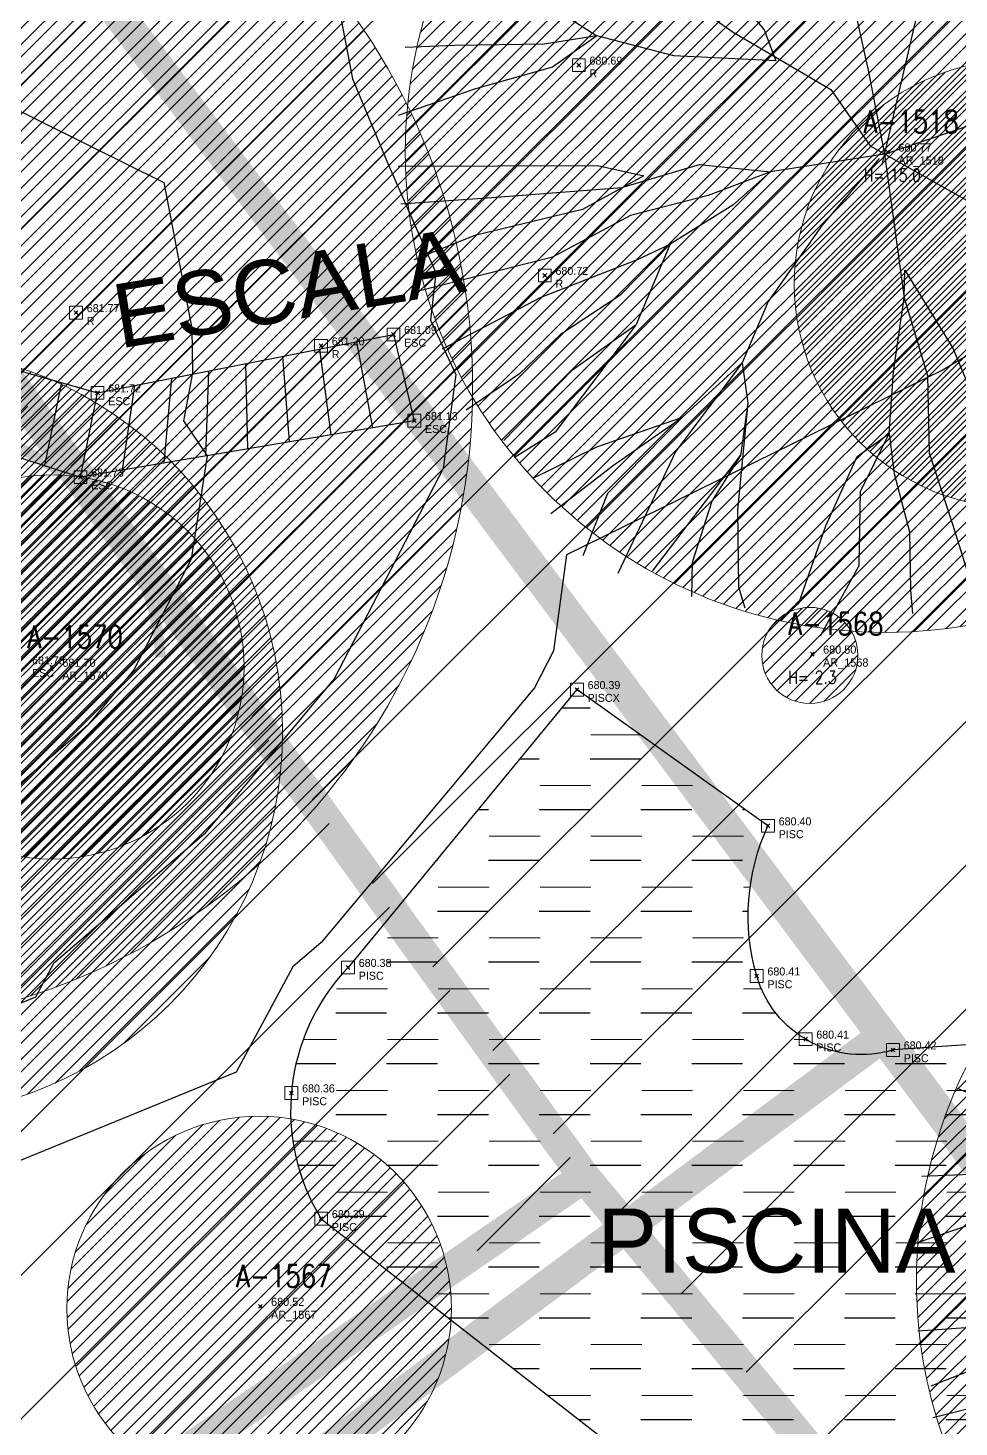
# Model space of a CAD drawing. Extents: x 350769 to 354978, y 6304672 to 6307963.
# Drawn here: x 352348.76 to 352363.29, y 6305919.77 to 6305941.62 of the extents above; entities that cross this region are included whole.
import ezdxf

# ---------------------------------------------------------------- set-up
doc = ezdxf.new("R2010")
doc.units = 0
doc.header["$PDMODE"] = 35
doc.header["$PDSIZE"] = 0.03
doc.linetypes.add('CONTINUOS', pattern=[0])
doc.linetypes.add('DASHDOT', pattern=[1, 0.5, -0.25, 0, -0.25])
doc.layers.get('0').update_dxf_attribs({"linetype": 'CONTINUOUS'})
doc.layers.get('Defpoints').update_dxf_attribs({"linetype": 'CONTINUOUS'})
for name, color, linetype in [('02_Geo ext_Acotamiento', 7, 'CONTINUOUS'), ('03_Pav ext_Vereda HC', 42, 'CONTINUOUS'), ('03_S2_Pav ext_Borde vereda', 7, 'CONTINUOUS'), ('1-ARBOL H1', 7, 'CONTINUOUS'), ('1-ARBOL H2', 1, 'CONTINUOUS'), ('1-ARBOL H3', 241, 'CONTINUOUS'), ('1-ARBOL NOMBRE', 3, 'CONTINUOUS'), ('1-ARBOL PTO', 7, 'CONTINUOUS'), ('1-ESCALA', 252, 'CONTINUOUS'), ('1-PISCINA', 252, 'CONTINUOUS'), ('1-TEXTOS', 7, 'CONTINUOUS'), ('C-TINN', 5, 'CONTINUOUS'), ('C-TOPO-MINR', 8, 'CONTINUOUS'), ('Paisajismo', 253, 'CONTINUOUS'), ('V-NODE-TEXT DIC 2012', 31, 'CONTINUOUS')]:
    doc.layers.add(name, color=color, linetype=linetype)
doc.layers.add('0_ASD_LINEA OFICIAL', color=253, linetype='DASHDOT', lineweight=20)
doc.layers.add('0_ASD_TOPOGRAFIA_ELEMENTOS', color=9, linetype='CONTINUOS', lineweight=5, true_color=0xbdbdbd)
doc.styles.add('A', font='arial.ttf', dxfattribs={"height": 2})
doc.styles.add('ROMANS', font='romans.shx', dxfattribs={"width": 0.65})
doc.dimstyles.new('Principal', dxfattribs={"dimscale": 0, "dimtxt": 2, "dimasz": 2, "dimexe": 1, "dimexo": 1, "dimtad": 1, "dimrnd": 0.05, "dimzin": 1, "dimtxsty": 'ROMANS', "dimcen": 2.5, "dimclrt": 2, "dimaunit": 2, "dimadec": 0, "dimazin": 0, "dimtfac": 1, "dimtmove": 0, "dimatfit": 3, "dimfxl": 1, "dimfxlon": 1, "dimarcsym": 0})

# ---------------------------------------------------------------- blocks, each defined once
blk = doc.blocks.new('*D1156')
at = {"layer": '02_Geo ext_Acotamiento', "color": 0, "lineweight": -2, "transparency": 16777216}
blk.add_line((352265.1263020158, 6305940.537977832), (352259.5027200941, 6305939.299539646), dxfattribs=at)
at = {"layer": '02_Geo ext_Acotamiento', "color": 0, "transparency": 16777216}
blk.add_solid([(352259.466875284, 6305939.462306128), (352259.5385649044, 6305939.136773165), (352258.5261212075, 6305939.084470786)], dxfattribs=at)
at = {"layer": 'Defpoints', "color": 0, "transparency": 16777216}
for p in [(352392.8269086622, 6305968.660500089), (352258.5261212075, 6305939.084470786)]:
    blk.add_point(p, dxfattribs=at)
at = {"layer": '02_Geo ext_Acotamiento', "color": 2, "transparency": 16777216, "insert": (352262.7517488983, 6305940.944537443), "char_height": 1, "attachment_point": 5, "rotation": 12.419567213945234, "style": 'ROMANS'}
blk.add_mtext('R137,50', dxfattribs=at)
blk = doc.blocks.new('A$C27410629')
at = {"true_color": 0x136734, "transparency": 33554559}
h = blk.add_hatch(dxfattribs=at)
h.set_pattern_fill('ANSI31', color=116, scale=0.5)
h.set_pattern_definition([(45, (-8759.562515186517, -519.1035735587502), (-1.122532015133644, 1.122532015133644), [])])
h.paths.add_polyline_path([(137.5068959888558, 1252.464406617455, 0.1176268807227723), (109.8147584422568, 1254.193915082658, 0.0669245107500281), (94.44469839795602, 1249.334472017372, 0.3153492887079504), (64.30173641118381, 1196.270282113329, 0.0226826871159959), (65.7292635223912, 1185.310127003227), (112.3603922077091, 1218.953454515778), (153.4782689701005, 1161.962272479494), (172.1053089193083, 1139.480769404351), (187.9579650288579, 1141.807885415954), (193.565073162812, 1120.465553675225), (224.197974734232, 1050.129297271156), (250.6203797236194, 989.4787086543838), (268.1526288855184, 972.7353945672494, 7.2547007156e-06), (291.4898137452492, 983.2987389690225), (238.1945199318034, 1105.633967029937), (205.2934048173047, 1181.112163638985), (177.0531538182076, 1197.651557407602)])
at = {"true_color": 0xf8d731, "transparency": 33554559}
h = blk.add_hatch(dxfattribs=at)
h.set_pattern_fill('ANSI31', color=40, scale=0.5)
h.set_pattern_definition([(45, (-8562.389606185756, -452.7772535526492), (-1.122532015133644, 1.122532015133644), [])])
h.paths.add_polyline_path([(112.3603922079938, 1218.953454516186), (65.72926352267586, 1185.310127003635, 0.0411311629792945), (70.93430501728926, 1165.446933868518, 0.0140346239134982), (80.53034666708209, 1140.452970316797), (85.58360470618118, 1125.976145258928), (117.4026874122528, 1137.08554251631), (153.4782689703861, 1161.962272479902)], flags=17)
at = {"layer": '0_ASD_LINEA OFICIAL', "ltscale": 8, "const_width": 0.5}
blk.add_lwpolyline([(250.6203797236194, 989.4787086543838), (268.1526288854875, 972.7353945673531, 7.2547007157e-06), (291.4898137452146, 983.2987389692971), (291.4898137452146, 983.2987389692971), (238.1945199318034, 1105.633967029937), (205.2934048173047, 1181.112163638985), (177.0531538182076, 1197.651557407602), (137.6146324061954, 1252.315079214)], format="xyb", dxfattribs=at)
for points in [[(85.58360530758229, 1125.976145468789), (117.4026874119463, 1137.085542516089), (153.4782689700787, 1161.962272479681), (153.4782689700787, 1161.962272479681), (112.3603922076873, 1218.953454515965), (65.72926351752159, 1185.310126999917)], [(65.72926352235241, 1185.310127003199), (112.3603922077091, 1218.953454515778), (153.4782689701005, 1161.962272479494), (172.1053089193083, 1139.480769404351), (187.9579650288579, 1141.807885415954), (193.565073162812, 1120.465553675225), (224.197974734232, 1050.129297271156), (250.6203797236194, 989.4787086543838)], [(160.9876143796937, 1025.359743172903), (224.1959328140074, 1050.133984341224), (193.565073162812, 1120.465553675225), (187.9579650288579, 1141.807885415954), (172.1053089193083, 1139.480769404351), (153.4782689701005, 1161.962272479494), (117.4026874119681, 1137.085542515902), (85.5836153089768, 1125.976116823203)]]:
    blk.add_lwpolyline(points, dxfattribs=at)
blk = doc.blocks.new('1.0 - LO RECABARREN LOTEO PARQUE - VEGETACION EXISTENTE ETAPA MUNICIPAL__2024')
at = {"layer": 'Paisajismo'}
for p, q in [((352358.2401153238, 6305942.643233828), (352359.7637058823, 6305941.553560415)), ((352359.6335524993, 6305942.327585179), (352360.2469937588, 6305941.59265669)), ((352362.0891324101, 6305939.484287405), (352362.7189552373, 6305942.172883496)), ((352357.2165152336, 6305941.765856991), (352357.639417926, 6305941.497222518)), ((352361.6977732279, 6305941.758157476), (352361.8752514725, 6305940.935017971)), ((352357.639417926, 6305941.497222518), (352356.8166425071, 6305941.368089659)), ((352357.639417926, 6305941.497222518), (352356.947829452, 6305941.008289033)), ((352358.8399040052, 6305941.185216961), (352357.639417926, 6305941.497222518)), ((352359.7637058823, 6305941.553560415), (352361.2909315867, 6305940.65671121)), ((352360.2469937588, 6305941.59265669), (352360.4308431866, 6305941.106957361)), ((352355.4168340733, 6305941.346294117), (352354.6441195531, 6305941.312662482)), ((352356.8166425071, 6305941.368089659), (352355.4168340733, 6305941.346294117)), ((352360.4308431866, 6305941.106957361), (352358.8399040052, 6305941.185216961)), ((352356.947829452, 6305941.008289033), (352355.7421688952, 6305940.667891342)), ((352361.8752514725, 6305940.935017971), (352362.1279149506, 6305939.649842834)), ((352355.7421688952, 6305940.667891342), (352354.5351374431, 6305940.254886262)), ((352361.2909315867, 6305940.65671121), (352361.9016423607, 6305939.777166657)), ((352362.1279149506, 6305939.649842834), (352364.2288932933, 6305940.360125733)), ((352362.1279149506, 6305939.649842834), (352360.3498365096, 6305939.372459302)), ((352361.9016423607, 6305939.777166657), (352363.7638047732, 6305938.729325916)), ((352362.1279149506, 6305939.649842834), (352362.4358972919, 6305937.404152158)), ((352354.5388252611, 6305939.460260662), (352357.6455898493, 6305939.469833345)), ((352357.6455898493, 6305939.469833345), (352358.369396956, 6305939.310902663)), ((352358.0289623114, 6305939.126940291), (352359.2421908323, 6305939.489819098)), ((352359.2421908323, 6305939.489819098), (352360.3498365096, 6305939.372459302)), ((352362.0427177607, 6305939.581610176), (352361.1544085162, 6305938.537475668)), ((352358.369396956, 6305939.310902663), (352357.4146016516, 6305938.784186227)), ((352360.3498365096, 6305939.372459302), (352359.3777996346, 6305939.005026575)), ((352360.3498365096, 6305939.372459302), (352359.760971341, 6305938.853124314)), ((352360.3498365096, 6305939.372459302), (352360.3498365096, 6305939.372459302)), ((352355.9993295547, 6305938.972368795), (352358.0289623114, 6305939.126940291)), ((352359.3777996346, 6305939.005026575), (352358.165481326, 6305938.690355804)), ((352354.5762154802, 6305938.873918337), (352355.9993295547, 6305938.972368795)), ((352357.4146016516, 6305938.784186227), (352355.7353138253, 6305938.380098458)), ((352359.760971341, 6305938.853124314), (352358.784383632, 6305938.244663469)), ((352358.165481326, 6305938.690355804), (352356.9467918345, 6305938.038244861)), ((352355.7353138253, 6305938.380098458), (352354.7832593589, 6305937.998595476)), ((352361.1544085162, 6305938.537475668), (352360.311609336, 6305937.347814263)), ((352358.784383632, 6305938.244663469), (352357.9971063969, 6305937.439739443)), ((352358.784383632, 6305938.244663469), (352358.2528735602, 6305936.988864115)), ((352358.2720658718, 6305938.00535618), (352358.784383632, 6305938.244663469)), ((352356.9467918345, 6305938.038244861), (352354.8134022101, 6305937.499850725)), ((352356.7709880419, 6305937.416321463), (352358.2720658718, 6305938.00535618)), ((352362.4358972919, 6305937.404152158), (352362.4440888241, 6305937.838004381)), ((352362.4440888241, 6305937.838004381), (352363.1931445131, 6305936.618287284)), ((352355.2294699631, 6305936.610153819), (352356.7709880419, 6305937.416321463)), ((352357.9971063969, 6305937.439739443), (352357.0687536858, 6305936.830367873)), ((352360.311609336, 6305937.347814263), (352359.9075037319, 6305936.39098396)), ((352362.2693426362, 6305936.24994383), (352362.4358972919, 6305937.404152158)), ((352362.4358972919, 6305937.404152158), (352362.7990507896, 6305936.19172125)), ((352357.0687536858, 6305936.830367873), (352356.4298276188, 6305936.215531666)), ((352358.2528735602, 6305936.988864115), (352356.9855250202, 6305935.305929996)), ((352357.2583243615, 6305936.281317427), (352358.2528735602, 6305936.988864115)), ((352363.1931445131, 6305936.618287284), (352363.5162434406, 6305935.840619528)), ((352359.9075037319, 6305936.39098396), (352358.8681127583, 6305935.012141545)), ((352358.9746001864, 6305935.540584272), (352359.9075037319, 6305936.39098396)), ((352359.9075037319, 6305936.39098396), (352359.9921471264, 6305935.762490111)), ((352356.4298276188, 6305936.215531666), (352355.5988606682, 6305935.652546584)), ((352356.18358008, 6305935.175806925), (352357.2583243615, 6305936.281317427)), ((352362.20289875, 6305935.286742187), (352362.2693426362, 6305936.24994383)), ((352362.7990507896, 6305936.19172125), (352362.8245315411, 6305934.98566592)), ((352359.9921471264, 6305935.762490111), (352359.8334606139, 6305934.090039358)), ((352359.9921471264, 6305935.762490111), (352359.8801986513, 6305934.94481123)), ((352357.6353069145, 6305935.075764372), (352358.9746001864, 6305935.540584272)), ((352358.9746001864, 6305935.540584272), (352357.8032353333, 6305934.346269033)), ((352357.8988064444, 6305934.789328909), (352358.9746001864, 6305935.540584272)), ((352356.9855250202, 6305935.305929996), (352356.3604182813, 6305934.91825394)), ((352361.7026109353, 6305934.926337299), (352362.20289875, 6305935.286742187)), ((352361.7514682841, 6305934.379026621), (352362.20289875, 6305935.286742187)), ((352362.20289875, 6305935.286742187), (352362.2790521321, 6305934.661240119)), ((352356.6448694234, 6305934.586037195), (352357.6353069145, 6305935.075764372)), ((352358.8681127583, 6305935.012141545), (352357.9634260777, 6305933.100306513)), ((352358.5071646869, 6305933.134542916), (352359.8801986513, 6305934.94481123)), ((352359.8801986513, 6305934.94481123), (352359.4324088834, 6305934.229919766)), ((352361.2097904278, 6305933.846155167), (352361.7026109353, 6305934.926337299)), ((352362.8245315411, 6305934.98566592), (352363.1894998356, 6305933.869647169)), ((352356.9194882501, 6305934.036251993), (352357.8988064444, 6305934.789328909)), ((352362.2790521321, 6305934.661240119), (352362.5162086146, 6305933.748856849)), ((352357.8032353333, 6305934.346269033), (352357.4214540335, 6305933.372939281)), ((352359.4324088834, 6305934.229919766), (352359.1247788272, 6305933.271267916)), ((352361.729624174, 6305933.222086023), (352361.7514682841, 6305934.379026621)), ((352359.8334606139, 6305934.090039358), (352359.847167799, 6305932.891344607)), ((352360.7868843516, 6305932.619388444), (352361.2097904278, 6305933.846155167)), ((352362.5162086146, 6305933.748856849), (352362.5354002416, 6305932.840588287)), ((352363.1894998356, 6305933.869647169), (352363.6900824839, 6305932.268835785)), ((352359.1247788272, 6305933.271267916), (352359.1147670225, 6305932.741007666)), ((352361.1298314372, 6305932.124282855), (352361.729624174, 6305933.222086023)), ((352359.847167799, 6305932.891344607), (352359.9499817266, 6305932.56255734)), ((352362.5354002416, 6305932.840588287), (352362.5648725456, 6305932.476869475)), ((352363.2611586325, 6305925.061287069), (352364.1516316083, 6305924.685686928)), ((352363.4760579242, 6305923.712183417), (352362.7126526013, 6305923.678956957)), ((352363.7974733091, 6305923.041953631), (352362.604983442, 6305922.633924186)), ((352362.6086268314, 6305921.848871754), (352365.6779629982, 6305921.858329112)), ((352362.6455665957, 6305921.269593326), (352364.0515358523, 6305921.366857713)), ((352363.7907008248, 6305920.781722691), (352362.850116135, 6305920.404815827)), ((352364.9875836795, 6305920.44398754), (352362.8798958433, 6305919.912079652))]:
    blk.add_line(p, q, dxfattribs=at)
at = {"layer": 'Paisajismo', "ltscale": 0.5, "const_width": 0.1632715222273798, "elevation": -691.81}
blk.add_lwpolyline([(352350.8290788697, 6305931.787567149, 1), (352343.121690818, 6305931.359895927, 0.9999999999999999)], format="xyb", dxfattribs=at)
blk = doc.blocks.new('TOPOGRAFIA')
at = {"layer": '0_ASD_TOPOGRAFIA_ELEMENTOS', "true_color": 0xf26507}
h = blk.add_hatch(dxfattribs=at)
h.set_pattern_fill('ANSI31', color=30, scale=0.1)
h.set_pattern_definition([(45, (384059.3736285088, 6301199.927766613), (-0.2245064030267289, 0.2245064030267289), [])])
edge = h.paths.add_edge_path()
edge.add_arc((390362.1478458498, 6302939.679942926), 7.5, 0, 360)
h = blk.add_hatch(dxfattribs=at)
h.set_pattern_fill('ANSI31', color=30, scale=0.1)
h.set_pattern_definition([(45, (384042.9249444606, 6301196.259608269), (-0.2245064030267289, 0.2245064030267289), [])])
edge = h.paths.add_edge_path()
edge.add_arc((390345.6991618016, 6302936.011784582), 10, 0, 360)
h = blk.add_hatch(dxfattribs=at)
h.set_pattern_fill('ANSI31', color=30, scale=0.1)
h.set_pattern_definition([(45, (384061.4459501663, 6301197.870593349), (-0.2245064030267289, 0.2245064030267289), [])])
edge = h.paths.add_edge_path()
edge.add_arc((390364.2201675072, 6302937.622769664), 3.5, 0, 360)
h = blk.add_hatch(dxfattribs=at)
h.set_pattern_fill('ANSI31', color=30, scale=0.1)
h.set_pattern_definition([(45, (384043.9591982283, 6301190.8681678), (-0.2245064030267289, 0.2245064030267289), [])])
edge = h.paths.add_edge_path()
edge.add_arc((390346.7334155692, 6302930.620344114), 6, 0, 360)
h = blk.add_hatch(dxfattribs=at)
h.set_pattern_fill('ANSI31', color=30, scale=0.1)
h.set_pattern_definition([(45, (384046.3564156064, 6301191.887608269), (-0.2245064030267289, 0.2245064030267289), [])])
edge = h.paths.add_edge_path()
edge.add_arc((390349.1306329473, 6302931.639784583), 3, 0, 360)
h = blk.add_hatch(dxfattribs=at)
h.set_pattern_fill('ANSI31', color=30, scale=0.1)
h.set_pattern_definition([(45, (384058.1875235036, 6301192.067573695), (-0.2245064030267289, 0.2245064030267289), [])])
edge = h.paths.add_edge_path()
edge.add_arc((390360.9617408446, 6302931.819750008), 0.75, 0, 360)
h = blk.add_hatch(dxfattribs=at)
h.set_pattern_fill('ANSI31', color=30, scale=0.1)
h.set_pattern_definition([(45, (384067.3520013152, 6301182.314093734), (-0.2245064030267289, 0.2245064030267289), [])])
edge = h.paths.add_edge_path()
edge.add_arc((390370.1262186562, 6302922.066270048), 7.5, 0, 360)
h = blk.add_hatch(dxfattribs=at)
h.set_pattern_fill('ANSI31', color=30, scale=0.1)
h.set_pattern_definition([(45, (384049.5923467526, 6301181.868784717), (-0.2245064030267289, 0.2245064030267289), [])])
edge = h.paths.add_edge_path()
edge.add_arc((390352.3665640934, 6302921.620961031), 3, 0, 360)
at = {"layer": '1-PISCINA', "lineweight": 0, "true_color": 0xbdbdbd}
h = blk.add_hatch(dxfattribs=at)
h.set_pattern_fill('DASH', color=9, scale=0.25)
h.set_pattern_definition([(0, (38000, -3000), (0.79375, 0.79375), [0.79375, -0.79375])])
h.paths.add_polyline_path([(390360.1329999998, 6302926.813, -0.1810533327065299), (390360.309, 6302929.157000001), (390357.3270000001, 6302931.286), (390353.754, 6302926.946, 0.3403938412594689), (390353.335, 6302923.022000001), (390362.429, 6302915.93, 0.2962022759830031), (390367.273, 6302921.065, 0.03898556337243), (390367.5510000001, 6302923.771000001, 0.3914734028233425), (390365.683, 6302925.892999999), (390362.261, 6302925.658, -0.4170555424087893)])
h.paths.add_polyline_path([(390367.754, 6302918.881), (390365.673, 6302916.241), (390368.435, 6302914.163), (390370.439, 6302916.893999999)])
at = {"layer": '0_ASD_LINEA OFICIAL', "ltscale": 8, "const_width": 0.5}
blk.add_lwpolyline([(390427.7422208371, 6302814.067302241), (390462.175169294, 6302752.281984893), (390383.0708512056, 6302730.60460566), (390309.799280958, 6302723.34933251), (390311.3694829855, 6302703.307175558), (390386.7450058985, 6302710.87060822), (390472.1157813581, 6302734.447625814), (390495.6666031899, 6302745.107885282), (390523.3047577998, 6302756.108814369), (390473.7988608224, 6302802.290811195, -0.151018922054954), (390428.284824325, 6302881.718520356), (390391.7076271252, 6302986.357196383, -0.0353672387787057), (390370.1826827546, 6302995.883561216, 0.281090384313248), (390309.6791110245, 6302995.975573557), (390362.1061406053, 6302925.87386779), (390362.1051407481, 6302925.873120026), (390363.1240822571, 6302924.510663705, -0.0334358729418558), (390384.9297867848, 6302890.883640137), (390427.7422208371, 6302814.067302241)], format="xyb", dxfattribs=at)
blk.add_lwpolyline([(390427.7422208371, 6302814.067302241), (390462.175169294, 6302752.281984893), (390383.0708512056, 6302730.60460566), (390309.799280958, 6302723.34933251), (390311.3694829855, 6302703.307175558), (390386.7450058985, 6302710.87060822), (390472.1157813581, 6302734.447625814), (390495.6666031899, 6302745.107885282), (390523.3047577998, 6302756.108814369), (390473.7988608224, 6302802.290811195, -0.151018922054954), (390428.284824325, 6302881.718520356), (390391.7076271252, 6302986.357196383, -0.0353672387787057), (390370.1826827546, 6302995.883561216, 0.281090384313248), (390309.6791110245, 6302995.975573557), (390362.1061406053, 6302925.87386779), (390362.1051407481, 6302925.873120026), (390363.1240822571, 6302924.510663705, -0.0334358729418558), (390384.9297867848, 6302890.883640137), (390427.7422208371, 6302814.067302241)], format="xyb", dxfattribs=at)
blk.add_lwpolyline([(390300.6404766534, 6302880.138905664), (390362.1061406053, 6302925.87386779), (390309.6791110245, 6302995.975573557, 0.0925659184479646), (390293.8108981676, 6302981.742677435, -0.3964153860767294), (390284.2829851062, 6302954.556046659, 0.0142566665864855), (390284.8175285188, 6302952.058129574, -0.0031337790823816)], format="xyb", close=True, dxfattribs=at)
blk.add_lwpolyline([(390300.6404766534, 6302880.138905664), (390362.1061406053, 6302925.87386779), (390309.6791110245, 6302995.975573557, 0.0925659184479646), (390293.8108981676, 6302981.742677435, -0.3964153860767294), (390284.2829851062, 6302954.556046659, 0.0142566665864855), (390284.8175285188, 6302952.058129574, -0.0031337790823816)], format="xyb", close=True, dxfattribs=at)
at = {"layer": '0_ASD_TOPOGRAFIA_ELEMENTOS', "color": 30, "true_color": 0xf26507}
for centre, radius in [((390362.1478458498, 6302939.679942926), 7.5), ((390345.6991618016, 6302936.011784582, 682.413), 10), ((390364.2201675072, 6302937.622769664), 3.5), ((390346.7334155692, 6302930.620344114), 6), ((390349.1306329473, 6302931.639784583), 3), ((390360.9617408446, 6302931.819750008), 0.75), ((390370.1262186562, 6302922.066270048), 7.5), ((390352.3665640934, 6302921.620961031), 3)]:
    blk.add_circle(centre, radius, dxfattribs=at)
at = {"layer": '1-ARBOL H1', "color": 9, "lineweight": 0, "true_color": 0xbdbdbd}
for p in [(390362.178, 6302939.682), (390361.0020000001, 6302931.84)]:
    blk.add_point(p, dxfattribs=at)
at = {"layer": '1-ARBOL PTO', "color": 9, "lineweight": 0, "true_color": 0xbdbdbd}
for p in [(390362.178, 6302939.682), (390361.0020000001, 6302931.84), (390349.128, 6302931.635), (390352.386, 6302921.653)]:
    blk.add_point(p, dxfattribs=at)
at = {"layer": '1-ESCALA', "color": 9, "lineweight": 0, "true_color": 0xbdbdbd, "flags": 128}
for points in [[(390345.334, 6302937.201), (390349.844, 6302935.92)], [(390349.844, 6302935.92), (390354.463, 6302936.832)], [(390353.885625, 6302936.718), (390354.13675, 6302935.375875001)], [(390354.463, 6302936.832), (390354.788, 6302935.486)], [(390352.730875, 6302936.49), (390352.83425, 6302935.155625001)], [(390353.30825, 6302936.604), (390353.4855, 6302935.26575)], [(390351.576125, 6302936.262), (390351.53175, 6302934.935375)], [(390352.1535, 6302936.376), (390352.183, 6302935.045500001)], [(390345.097, 6302936.044), (390349.578, 6302934.605)], [(390349.28025, 6302936.080125), (390349.017875, 6302934.784875)], [(390350.421375, 6302936.034), (390350.22925, 6302934.715125)], [(390350.99875, 6302936.148), (390350.8805, 6302934.825250001)], [(390349.578, 6302934.605), (390349.844, 6302935.92)], [(390354.788, 6302935.486), (390349.578, 6302934.605)]]:
    blk.add_lwpolyline(points, dxfattribs=at)
at = {"layer": '1-PISCINA', "color": 9, "lineweight": 0, "true_color": 0xbdbdbd, "flags": 128}
blk.add_lwpolyline([(390353.335, 6302923.022000001), (390362.429, 6302915.93, 0.2962022759830028), (390367.273, 6302921.065, 0.0389855633728919), (390367.5510000001, 6302923.771000001, 0.3914734028188793), (390365.683, 6302925.892999999), (390362.261, 6302925.658, -0.4170555423107801), (390360.133, 6302926.812999999, -0.1810533327503566), (390360.309, 6302929.157000001), (390357.3270000001, 6302931.286), (390353.754, 6302926.946, 0.3403938412594688), (390353.335, 6302923.022000001, 0.3588555876998075)], format="xyb", dxfattribs=at)
at = {"layer": 'C-TINN', "color": 9, "linetype": 'Continuous', "lineweight": 0, "true_color": 0xbdbdbd}
for points, elevation in [([(390357.2560000001, 6302940.939), (390357.2560000001, 6302941.139), (390357.456, 6302941.139), (390357.456, 6302940.939), (390357.2560000001, 6302940.939)], 680.693), ([(390356.7250000001, 6302937.655), (390356.7250000001, 6302937.855), (390356.925, 6302937.855), (390356.925, 6302937.655), (390356.7250000001, 6302937.655)], 680.72), ([(390349.4090000001, 6302937.073000001), (390349.4090000001, 6302937.273), (390349.609, 6302937.273), (390349.609, 6302937.073000001), (390349.4090000001, 6302937.073000001)], 681.77), ([(390354.363, 6302936.732000001), (390354.363, 6302936.932), (390354.563, 6302936.932), (390354.563, 6302936.732000001), (390354.363, 6302936.732000001)], 681.091), ([(390353.233, 6302936.555000001), (390353.233, 6302936.755), (390353.433, 6302936.755), (390353.433, 6302936.555000001), (390353.233, 6302936.555000001)], 681.198), ([(390349.744, 6302935.82), (390349.744, 6302936.02), (390349.944, 6302936.02), (390349.944, 6302935.82), (390349.744, 6302935.82)], 681.723), ([(390354.688, 6302935.386), (390354.688, 6302935.585999999), (390354.888, 6302935.585999999), (390354.888, 6302935.386), (390354.688, 6302935.386)], 681.131), ([(390349.478, 6302934.505000001), (390349.478, 6302934.705), (390349.678, 6302934.705), (390349.678, 6302934.505000001), (390349.478, 6302934.505000001)], 681.726), ([(390357.227, 6302931.186000001), (390357.227, 6302931.386), (390357.427, 6302931.386), (390357.427, 6302931.186000001), (390357.227, 6302931.186000001)], 680.394), ([(390360.2090000001, 6302929.057), (390360.2090000001, 6302929.256999999), (390360.409, 6302929.256999999), (390360.409, 6302929.057), (390360.2090000001, 6302929.057)], 680.404), ([(390353.6540000001, 6302926.846000001), (390353.6540000001, 6302927.046), (390353.854, 6302927.046), (390353.854, 6302926.846000001), (390353.6540000001, 6302926.846000001)], 680.385), ([(390360.033, 6302926.713), (390360.033, 6302926.913), (390360.233, 6302926.913), (390360.233, 6302926.713), (390360.033, 6302926.713)], 680.413), ([(390360.7960000001, 6302925.726000001), (390360.7960000001, 6302925.926), (390360.996, 6302925.926), (390360.996, 6302925.726000001), (390360.7960000001, 6302925.726000001)], 680.412), ([(390362.161, 6302925.558), (390362.161, 6302925.757999999), (390362.361, 6302925.757999999), (390362.361, 6302925.558), (390362.161, 6302925.558)], 680.419), ([(390352.77, 6302924.886), (390352.77, 6302925.085999999), (390352.97, 6302925.085999999), (390352.97, 6302924.886), (390352.77, 6302924.886)], 680.362), ([(390353.2350000001, 6302922.922), (390353.2350000001, 6302923.122), (390353.435, 6302923.122), (390353.435, 6302922.922), (390353.2350000001, 6302922.922)], 680.388)]:
    blk.add_lwpolyline(points, dxfattribs=dict(at, elevation=elevation))
for p in [(390357.3560000001, 6302941.039, 680.693), (390356.825, 6302937.755, 680.72), (390349.509, 6302937.173, 681.77), (390353.333, 6302936.655, 681.198), (390354.463, 6302936.832, 681.091), (390349.844, 6302935.92, 681.723), (390354.788, 6302935.486, 681.131), (390349.578, 6302934.605, 681.726), (390357.327, 6302931.286, 680.394), (390360.309, 6302929.157, 680.404), (390353.754, 6302926.946, 680.385), (390360.133, 6302926.813, 680.413), (390360.896, 6302925.826, 680.412), (390362.261, 6302925.658, 680.419), (390352.87, 6302924.986, 680.362), (390353.335, 6302923.022, 680.388)]:
    blk.add_point(p, dxfattribs=at)
at = {"layer": 'C-TOPO-MINR', "color": 9, "linetype": 'Continuous', "lineweight": -3, "true_color": 0xbdbdbd}
for points, elevation in [([(390348.5199043349, 6302944.203559043), (390347.7065469846, 6302941.230565217), (390348.3737977942, 6302940.451395834), (390350.878181916, 6302939.207155006), (390351.3140349651, 6302936.928489511), (390351.3259942857, 6302936.2322), (390351.1852537879, 6302935.482462121), (390351.5569243697, 6302934.939631933), (390351.306343077, 6302933.320821539), (390350.4119084355, 6302931.593798126), (390349.6813746419, 6302930.720706304), (390348.0244134791, 6302929.295016394), (390347.5102030981, 6302929.529919105), (390346.7928558422, 6302929.455898331), (390345.2056020408, 6302928.364428571), (390341.1496622517, 6302925.264311259), (390341.0277323944, 6302925.206332906), (390340.8374752475, 6302925.017514852), (390333.6934165029, 6302921.244550753)], 681.5), ([(390353.4137039828, 6302942.974108719), (390353.8249495799, 6302940.824092438), (390354.374548, 6302939.503760001), (390355.1244648241, 6302937.793902011), (390355.0423584906, 6302937.058396227), (390355.4372627738, 6302936.209209246), (390355.2393012212, 6302934.739459973), (390353.5380800289, 6302931.454648883), (390351.5076640402, 6302929.028012894), (390349.15711098, 6302927.005539551), (390348.8755333334, 6302926.483466666), (390347.0684647887, 6302925.743504225), (390346.3027492626, 6302926.01999115), (390345.9645395894, 6302926.12129912), (390343.1263739496, 6302924.242260504), (390341.6106986063, 6302923.36251568), (390341.0961416383, 6302923.149558021), (390335.4099090909, 6302920.147818182)], 681), ([(390369.8515971565, 6302940.307530805), (390363.0447142857, 6302936.279428571), (390357.1637730061, 6302933.389417178), (390356.9618249661, 6302931.890070557), (390356.6642516222, 6302931.31549964), (390353.3339534384, 6302927.335319485), (390352.8944191264, 6302926.957133412), (390352.0059931035, 6302925.309903448), (390347.23615, 6302923.3567375), (390347.486761194, 6302923.084686567), (390347.0069450549, 6302922.110142857), (390346.2046091954, 6302922.739900383), (390345.89602, 6302922.85907), (390344.9218877551, 6302923.189877551), (390342.13378223, 6302921.571574913), (390341.0718242321, 6302921.132066553), (390339.1428458015, 6302920.113766412), (390336.9499086614, 6302918.547971654), (390336.2469009009, 6302918.568750751), (390334.8743365385, 6302918.797740385)], 680.5)]:
    blk.add_lwpolyline(points, dxfattribs=dict(at, elevation=elevation))
at = {"layer": 'V-NODE-TEXT DIC 2012', "color": 9, "lineweight": 0, "true_color": 0xbdbdbd}
for p in [(390357.3560000001, 6302941.039), (390362.178, 6302939.682), (390356.825, 6302937.755), (390349.509, 6302937.173), (390353.333, 6302936.655), (390354.463, 6302936.832), (390349.844, 6302935.92), (390354.788, 6302935.486), (390349.578, 6302934.605), (390361.002, 6302931.84), (390349.1280000001, 6302931.635), (390357.327, 6302931.286), (390360.309, 6302929.157), (390353.754, 6302926.946), (390360.133, 6302926.813), (390360.896, 6302925.826), (390362.261, 6302925.658), (390352.87, 6302924.986), (390353.335, 6302923.022), (390352.386, 6302921.653)]:
    blk.add_point(p, dxfattribs=at)
at = {"layer": '1-ARBOL H2', "color": 9, "lineweight": 0, "true_color": 0xbdbdbd, "style": 'ROMANS', "width": 0.8}
for p in [(390361.8010668354, 6302939.220000005), (390360.6250668353, 6302931.378000005)]:
    blk.add_text('H=', height=0.2, dxfattribs=at).set_placement(p)
at = {"layer": '1-ARBOL H3', "color": 9, "lineweight": 0, "true_color": 0xbdbdbd, "style": 'ROMANS', "width": 0.8}
for s, p in [('15.0', (390362.2141939024, 6302939.220000006)), ('2.3', (390361.0381939024, 6302931.378000006))]:
    blk.add_text(s, height=0.2, dxfattribs=at).set_placement(p)
at = {"layer": '1-ARBOL NOMBRE', "color": 9, "lineweight": 0, "true_color": 0xbdbdbd, "style": 'ROMANS', "width": 0.8}
for s, p in [('A-1518', (390361.8010668354, 6302939.982000003)), ('A-1568', (390360.6250668353, 6302932.140000002)), ('A-1570', (390348.7510668353, 6302931.935000002)), ('A-1567', (390352.0090668354, 6302921.953000003))]:
    blk.add_text(s, height=0.35, dxfattribs=at).set_placement(p)
at = {"layer": '1-TEXTOS', "color": 9, "lineweight": 0, "true_color": 0xbdbdbd, "style": 'A'}
blk.add_text('ESCALA', height=1, rotation=9.392296964463863, dxfattribs=at).set_placement((390350.1848447375, 6302936.611430989))
blk.add_text('PISCINA', height=1, dxfattribs=at).set_placement((390357.6466822177, 6302922.181088364))
at = {"layer": 'V-NODE-TEXT DIC 2012', "color": 9, "lineweight": 0, "true_color": 0xbdbdbd}
for s, height, p in [('680.69', 0.125, (390357.5227893219, 6302941.047210678)), ('R', 0.125, (390357.5227893219, 6302940.847210678)), ('680.77', 0.127, (390362.3447893219, 6302939.689210678)), ('AR_1518', 0.127, (390362.3447893219, 6302939.487210678)), ('680.72', 0.125, (390356.9917893219, 6302937.763210678)), ('R', 0.125, (390356.9917893219, 6302937.563210678)), ('681.77', 0.125, (390349.6757893219, 6302937.181210678)), ('R', 0.125, (390349.6757893219, 6302936.981210679)), ('681.09', 0.125, (390354.6297893219, 6302936.840210678)), ('681.20', 0.125, (390353.4997893219, 6302936.663210678)), ('ESC', 0.125, (390354.6297893219, 6302936.640210679)), ('R', 0.125, (390353.4997893219, 6302936.463210679)), ('681.72', 0.125, (390350.0107893219, 6302935.928210678)), ('ESC', 0.125, (390350.0107893219, 6302935.728210678)), ('681.13', 0.125, (390354.9547893219, 6302935.494210677)), ('ESC', 0.125, (390354.9547893219, 6302935.294210678)), ('681.73', 0.125, (390349.7447893219, 6302934.613210678)), ('ESC', 0.125, (390349.7447893219, 6302934.413210679)), ('680.50', 0.127, (390361.1687893219, 6302931.847210677)), ('681.78', 0.125, (390348.8217893219, 6302931.680210678)), ('ESC', 0.125, (390348.8217893219, 6302931.480210679)), ('681.70', 0.127, (390349.2947893219, 6302931.642210677)), ('AR_1568', 0.127, (390361.1687893219, 6302931.645210678)), ('AR_1570', 0.127, (390349.2947893219, 6302931.440210678)), ('680.39', 0.125, (390357.4937893219, 6302931.294210678)), ('PISCX', 0.125, (390357.4937893219, 6302931.094210679)), ('680.40', 0.125, (390360.4757893219, 6302929.165210677)), ('PISC', 0.125, (390360.4757893219, 6302928.965210678)), ('680.38', 0.125, (390353.9207893219, 6302926.954210678)), ('PISC', 0.125, (390353.9207893219, 6302926.754210679)), ('680.41', 0.125, (390360.2997893219, 6302926.821210678)), ('PISC', 0.125, (390360.2997893219, 6302926.621210678)), ('680.41', 0.125, (390361.0627893219, 6302925.834210678)), ('PISC', 0.125, (390361.0627893219, 6302925.634210679)), ('680.42', 0.125, (390362.4277893219, 6302925.666210677)), ('PISC', 0.125, (390362.4277893219, 6302925.466210678)), ('680.36', 0.125, (390353.0367893219, 6302924.994210677)), ('PISC', 0.125, (390353.0367893219, 6302924.794210678)), ('680.39', 0.125, (390353.5017893219, 6302923.030210678)), ('PISC', 0.125, (390353.5017893219, 6302922.830210678)), ('680.52', 0.127, (390352.5527893219, 6302921.660210677)), ('AR_1567', 0.127, (390352.5527893219, 6302921.458210678))]:
    blk.add_text(s, height=height, dxfattribs=at).set_placement(p)

msp = doc.modelspace()

# ---------------------------------------------------------------- hatches: boundary and pattern name
at = {"layer": '03_Pav ext_Vereda HC'}
h = msp.add_hatch(dxfattribs=at)
h.set_pattern_fill('DOTS', color=256, scale=0.2, style=0)
h.set_pattern_definition([(0, (0, 0), (0.15875, 0.3175), [0, -0.3175])])
h.paths.add_polyline_path([(352533.7781987465, 6305988.647630177, 0.0012344985873451), (352535.6751261651, 6305989.286498093), (352535.0273047539, 6305991.17866681, -0.0012368732376554), (352533.135689451, 6305990.541615871, -0.0205300987090724), (352503.8853697219, 6305981.940228953), (352503.2840382412, 6305984.518491437), (352499.4039184833, 6305983.544208242), (352499.9993888386, 6305980.991075858, -0.0088871029066398), (352487.1047705442, 6305978.156272031, -0.0145554952433639), (352464.6282001356, 6305974.170378275, -0.0089901834447136), (352459.9926205119, 6305973.570179023), (352460.1984365284, 6305971.58073849, 0.0090193317601268), (352464.9206284034, 6305972.191872346, 0.0145516934643665), (352487.5052945014, 6305976.196778146, 0.0321135926008381)])
h.paths.add_polyline_path([(352453.0159213873, 6305972.983824089, -0.0068005053920136), (352449.4833227422, 6305972.830716716, -0.0090666416786755), (352444.7696182578, 6305972.776126778), (352444.5771080579, 6305970.777466943, 0.0163831034820658), (352453.2219476648, 6305970.992351152)])
h.paths.add_polyline_path([(352389.6460369565, 6305991.879874823, -0.0175332208634532), (352376.9513572305, 6305998.31509122), (352352.1532079588, 6306011.99899601, 0.0444036337484985), (352342.053580769, 6306016.089608755, 0.1133237876608219), (352314.4714570943, 6306018.047333277), (352314.9360717349, 6306016.097052595, -0.1572406347358349), (352351.2139975071, 6306010.232972499), (352375.9850852466, 6305996.564000573, 0.0175063699942604), (352388.7848668274, 6305990.074641938, -0.0115901603268221), (352405.9871731158, 6305981.141781882, 0.0867620637740209), (352437.5751283567, 6305971.093253941), (352437.7670282808, 6305973.085577833, -0.0864982168626583), (352406.9311932966, 6305982.905094895, 0.0115902421848068)])
h.paths.add_polyline_path([(352298.9308368329, 6306011.291528256, -0.0407699137093401), (352308.0869286793, 6306014.635858133), (352307.6251471448, 6306016.57596012, 0.043034433953701), (352297.5531387314, 6306012.854879401, 0.2722251189562815), (352266.1428912832, 6305966.550484804), (352264.4334961653, 6305966.567898809, 0.0153159578732751), (352263.8567137016, 6305962.573567073), (352266.0299973136, 6305962.551427328, 0.0215469833585937), (352266.2729303729, 6305957.80291892, 0.0632834604165821), (352273.0108519612, 6305926.495241333, 0.0077036086267224), (352278.1261176606, 6305912.650623268), (352279.9891282905, 6305913.378097652, -0.0076770463793275), (352274.9122720579, 6305927.117035691, -0.0633905228513815), (352268.2648698925, 6305957.982510693, -0.3183358391945924)])
at = {"layer": '0_ASD_TOPOGRAFIA_ELEMENTOS'}
h = msp.add_hatch(dxfattribs=at)
h.set_pattern_fill('ANSI31', color=256, scale=0.1)
h.set_pattern_definition([(45, (346059.3736285089, 6304199.927766613), (-0.2245064030267289, 0.2245064030267289), [])])
edge = h.paths.add_edge_path()
edge.add_arc((352362.1478458498, 6305939.679942926), 7.5, 0, 360)
h = msp.add_hatch(dxfattribs=at)
h.set_pattern_fill('ANSI31', color=256, scale=0.1)
h.set_pattern_definition([(45, (346042.9249444607, 6304196.259608269), (-0.2245064030267289, 0.2245064030267289), [])])
edge = h.paths.add_edge_path()
edge.add_arc((352345.6991618016, 6305936.011784582), 10, 0, 360)
h = msp.add_hatch(dxfattribs=at)
h.set_pattern_fill('ANSI31', color=256, scale=0.1)
h.set_pattern_definition([(45, (346061.4459501664, 6304197.870593349), (-0.2245064030267289, 0.2245064030267289), [])])
edge = h.paths.add_edge_path()
edge.add_arc((352364.2201675073, 6305937.622769664), 3.5, 0, 360)
h = msp.add_hatch(dxfattribs=at)
h.set_pattern_fill('ANSI31', color=256, scale=0.1)
h.set_pattern_definition([(45, (346043.9591982283, 6304190.8681678), (-0.2245064030267289, 0.2245064030267289), [])])
edge = h.paths.add_edge_path()
edge.add_arc((352346.7334155692, 6305930.620344114), 6, 0, 360)
h = msp.add_hatch(dxfattribs=at)
h.set_pattern_fill('ANSI31', color=256, scale=0.1)
h.set_pattern_definition([(45, (346046.3564156064, 6304191.887608269), (-0.2245064030267289, 0.2245064030267289), [])])
edge = h.paths.add_edge_path()
edge.add_arc((352349.1306329473, 6305931.639784583), 3, 0, 360)
h = msp.add_hatch(dxfattribs=at)
h.set_pattern_fill('ANSI31', color=256, scale=0.1)
h.set_pattern_definition([(45, (346058.1875235037, 6304192.067573695), (-0.2245064030267289, 0.2245064030267289), [])])
edge = h.paths.add_edge_path()
edge.add_arc((352360.9617408446, 6305931.819750008), 0.75, 0, 360)
h = msp.add_hatch(dxfattribs=at)
h.set_pattern_fill('ANSI31', color=256, scale=0.1)
h.set_pattern_definition([(45, (346067.3520013153, 6304182.314093734), (-0.2245064030267289, 0.2245064030267289), [])])
edge = h.paths.add_edge_path()
edge.add_arc((352370.1262186562, 6305922.066270048), 7.5, 0, 360)
h = msp.add_hatch(dxfattribs=at)
h.set_pattern_fill('ANSI31', color=256, scale=0.1)
h.set_pattern_definition([(45, (346049.5923467526, 6304181.868784717), (-0.2245064030267289, 0.2245064030267289), [])])
edge = h.paths.add_edge_path()
edge.add_arc((352352.3665640935, 6305921.620961031), 3, 0, 360)
at = {"layer": '1-PISCINA'}
h = msp.add_hatch(dxfattribs=at)
h.set_pattern_fill('DASH', color=256, scale=0.25)
h.set_pattern_definition([(0, (0, 0), (0.79375, 0.79375), [0.79375, -0.79375])])
h.paths.add_polyline_path([(352362.261, 6305925.658, -0.4170555424087895), (352360.1329999998, 6305926.813, -0.1810533327065298), (352360.309, 6305929.157000001), (352357.3270000001, 6305931.286), (352353.450919079, 6305926.577858048, 0.2997174927713835), (352353.335, 6305923.022000001), (352362.429, 6305915.93, 0.3758070098656803), (352367.3418736375, 6305922.911157317, 0.6351119978724029), (352364.9749588804, 6305925.844376486)])
h.paths.add_polyline_path([(352367.754, 6305918.881), (352365.673, 6305916.241), (352368.435, 6305914.163), (352370.439, 6305916.893999999)])

# ---------------------------------------------------------------- linework, layer by layer
at = {"layer": '0_ASD_TOPOGRAFIA_ELEMENTOS'}
for centre, radius in [((352362.1478458498, 6305939.679942926), 7.5), ((352345.6991618016, 6305936.011784582, 682.413), 10), ((352364.2201675073, 6305937.622769664), 3.5), ((352346.7334155692, 6305930.620344114), 6), ((352349.1306329473, 6305931.639784583), 3), ((352360.9617408446, 6305931.819750008), 0.75), ((352370.1262186562, 6305922.066270048), 7.5), ((352352.3665640935, 6305921.620961031), 3)]:
    msp.add_circle(centre, radius, dxfattribs=at)
at = {"layer": '1-ESCALA', "flags": 128}
for points in [[(352345.334, 6305937.201), (352349.844, 6305935.92)], [(352349.844, 6305935.92), (352354.463, 6305936.832)], [(352354.463, 6305936.832), (352354.788, 6305935.486)], [(352353.30825, 6305936.604), (352353.4855, 6305935.26575)], [(352353.885625, 6305936.718), (352354.13675, 6305935.375875001)], [(352352.1535, 6305936.376), (352352.183, 6305935.045500001)], [(352352.730875, 6305936.49), (352352.83425, 6305935.155625001)], [(352350.99875, 6305936.148), (352350.8805, 6305934.825250001)], [(352351.576125, 6305936.262), (352351.53175, 6305934.935375)], [(352345.097, 6305936.044), (352349.578, 6305934.605)], [(352349.28025, 6305936.080125), (352349.017875, 6305934.784875)], [(352350.421375, 6305936.034), (352350.22925, 6305934.715125)], [(352349.578, 6305934.605), (352349.844, 6305935.92)], [(352354.788, 6305935.486), (352349.578, 6305934.605)]]:
    msp.add_lwpolyline(points, dxfattribs=at)
at = {"layer": '1-PISCINA', "flags": 128}
msp.add_lwpolyline([(352353.335, 6305923.022000001), (352362.429, 6305915.93, 0.2962022759830028), (352367.273, 6305921.065, 0.0389855633728919), (352367.5510000001, 6305923.771000001, 0.3914734028188793), (352365.683, 6305925.892999999), (352362.261, 6305925.658, -0.4170555423107801), (352360.133, 6305926.812999999, -0.1810533327503566), (352360.309, 6305929.157000001), (352357.3270000001, 6305931.286), (352353.754, 6305926.946, 0.3403938412594688), (352353.335, 6305923.022000001, 0.3588555876998075)], format="xyb", dxfattribs=at)

# ---------------------------------------------------------------- block references
at = {"layer": '03_S2_Pav ext_Borde vereda', "linetype": 'Continuous'}
msp.add_blockref('A$C27410629', (352203.9623478023, 6304761.713605438), dxfattribs=at)
at = {"layer": 'Paisajismo'}
msp.add_blockref('1.0 - LO RECABARREN LOTEO PARQUE - VEGETACION EXISTENTE ETAPA MUNICIPAL__2024', (0, 0), dxfattribs=at)

# ---------------------------------------------------------------- texts
at = {"layer": '1-TEXTOS', "style": 'A'}
msp.add_text('ESCALA', height=1, rotation=9.392296964463863, dxfattribs=at).set_placement((352350.1848447375, 6305936.611430989))
msp.add_text('PISCINA', height=1, dxfattribs=at).set_placement((352357.6466822177, 6305922.181088364))

# ---------------------------------------------------------------- dimensions: what is measured, and where the dimension line sits
at = {"layer": '02_Geo ext_Acotamiento'}
dim = msp.add_radius_dim(center=(352392.8269086622, 6305968.660500089), mpoint=(352258.5261212075, 6305939.084470786), dimstyle='Principal', override={"dimscale": 0, "dimtmove": 1}, dxfattribs=at)
dim.commit()
dim.dimension.update_dxf_attribs({"geometry": '*D1156', "text_midpoint": (352262.9469750957, 6305940.05804143), "dimtype": 164})

# ---------------------------------------------------------------- next in the draw order: block references
at = {"layer": '0_ASD_TOPOGRAFIA_ELEMENTOS', "color": 30, "true_color": 0xf26507}
msp.add_blockref('TOPOGRAFIA', (-38000, 3000), dxfattribs=at)

doc.saveas('drawing.dxf')
